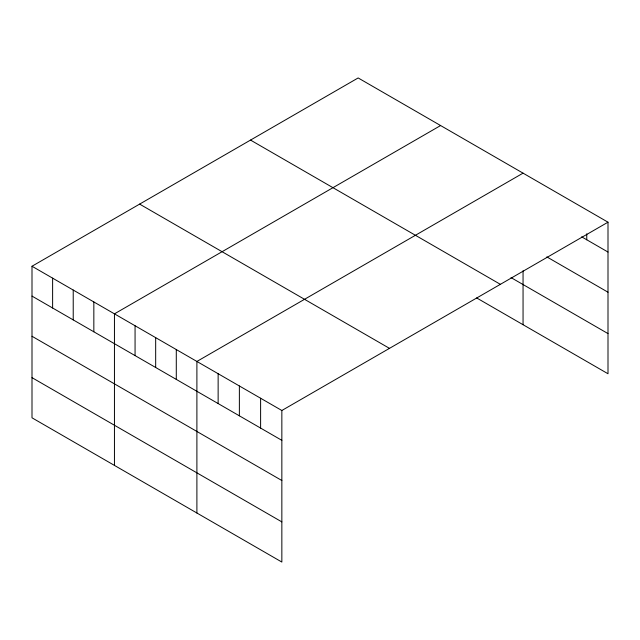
<?xml version="1.0" encoding="UTF-8"?>
<svg xmlns="http://www.w3.org/2000/svg" width="640" height="640" viewBox="0 0 640 640"><rect width="100%" height="100%" fill="white"/><g stroke="black" fill="none" stroke-linecap="round" stroke-linejoin="round"><path stroke-width="0.96" d="M608 222.192L281.848 410.496L281.848 562.056L32 417.808L32 266.248L358.152 77.944L608 222.192L608 373.752L476.672 297.936M440.6 125.544L114.448 313.848L114.448 465.408M523.056 173.144L196.896 361.448L196.896 513.016M581.664 236.84L608 252.04M546.84 256.896L608 292.208M511.032 277.6L608 333.592M250.52 140.08L500.368 284.328M139.632 204.104L389.48 348.352M32 266.248L281.848 410.496M32 296.096L281.848 440.344M32 336.264L281.848 480.512M32 377.648L281.848 521.888M586.76 233.808L586.76 239.784M523.056 270.752L523.056 324.712M260.608 398.232L260.608 428.088M239.376 385.976L239.376 415.824M218.136 373.712L218.136 403.56M176.288 349.552L176.288 379.4M155.672 337.648L155.672 367.504M135.064 325.752L135.064 355.6M93.84 301.952L93.84 331.8M73.224 290.048L73.224 319.904M52.616 278.144L52.616 308"/></g></svg>
